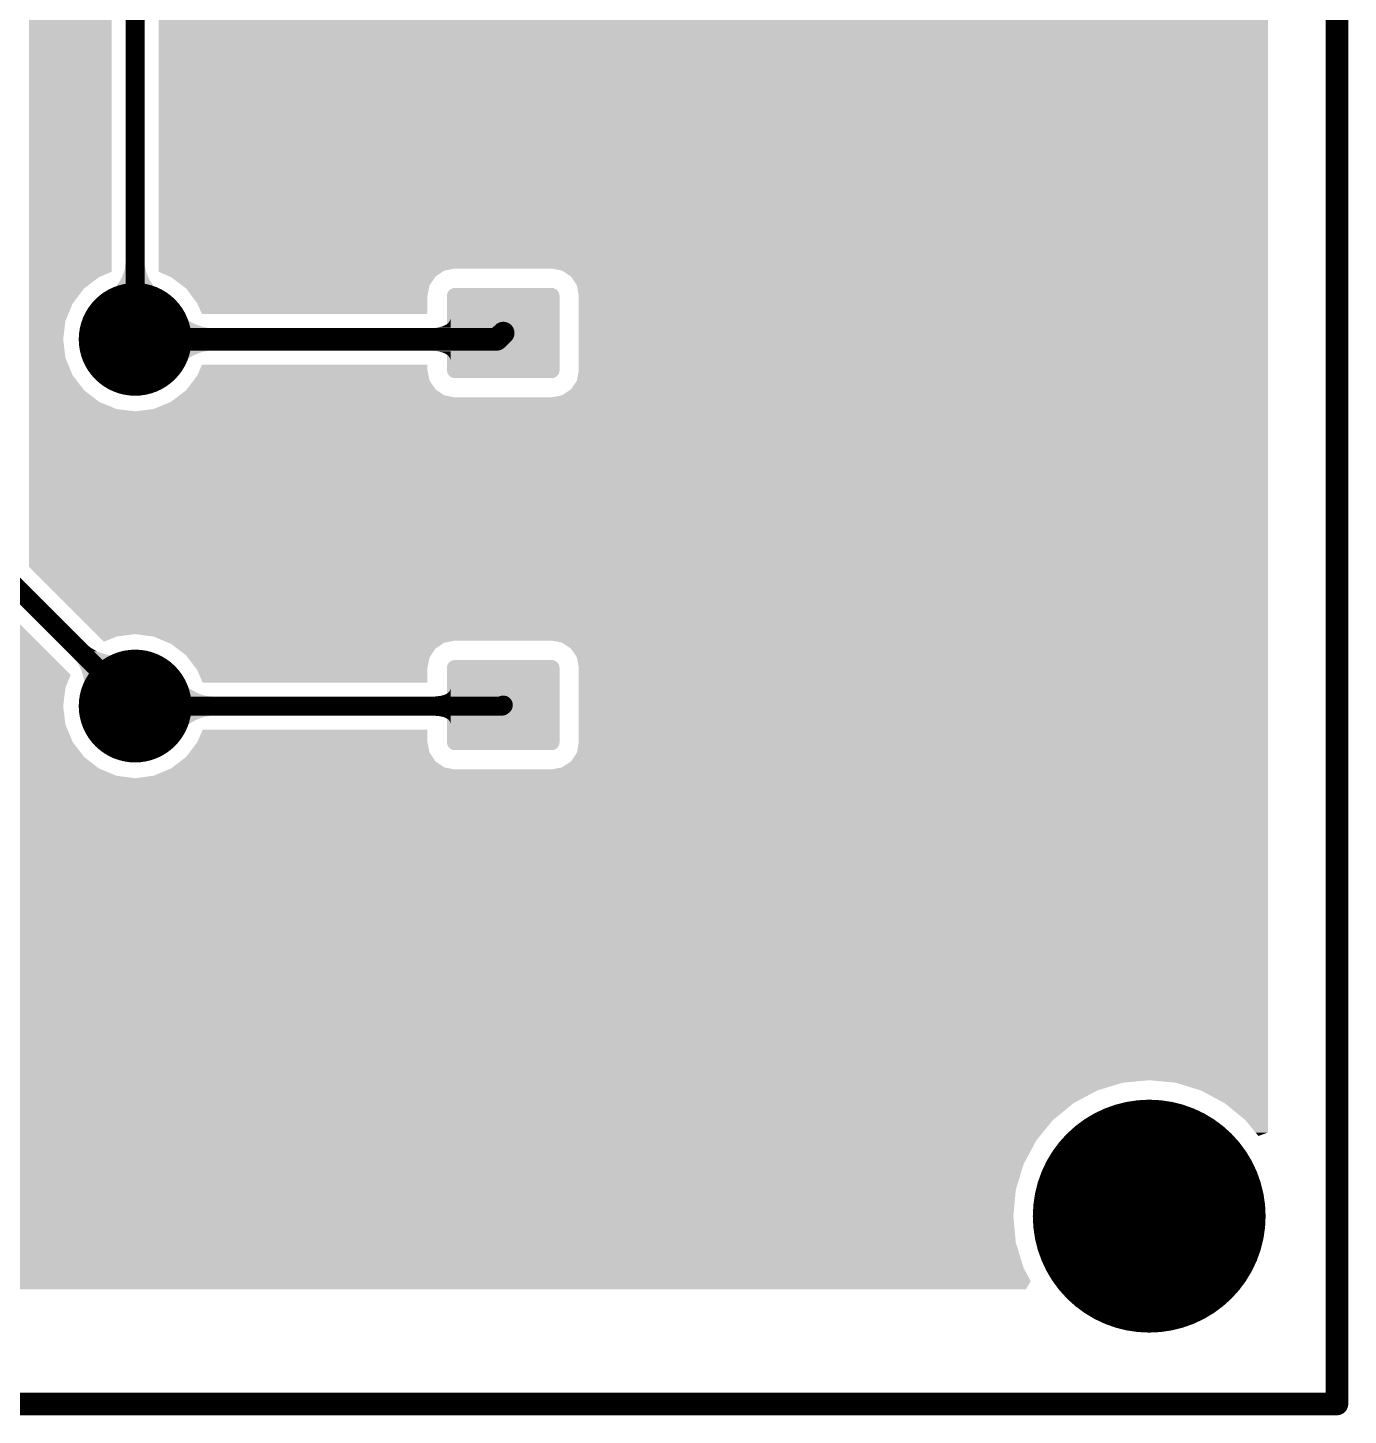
# Model space of a CAD drawing. Extents: x -0.01 to 2.37, y -0.01 to 1.58.
# Drawn here: x 1.676 to 2.368, y -0.006 to 0.721 of the extents above; entities that cross this region are included whole.
import ezdxf

# ---------------------------------------------------------------- set-up
doc = ezdxf.new("R2010")
doc.units = 0
doc.layers.get('0').update_dxf_attribs({"linetype": 'CONTINUOUS'})
for name, color, linetype in [('PCB_KUR_GKO', 10, 'CONTINUOUS'), ('PCB_KUR_GTL', 8, 'CONTINUOUS'), ('PCB_KUR_GTP', 6, 'CONTINUOUS'), ('PCB_KUR_GTS', 1, 'CONTINUOUS'), ('PCB_KUR_TXT', 2, 'CONTINUOUS')]:
    doc.layers.add(name, color=color, linetype=linetype)

# ---------------------------------------------------------------- blocks, each defined once
blk = doc.blocks.new('ROUND_3')
at = {"const_width": 0.0059}
blk.add_lwpolyline([(-0.00295, 0, 1), (0.00295, 0, 1)], format="xyb", close=True, dxfattribs=at)
blk = doc.blocks.new('CUSTOM_56')
for points in [[(-0.02755, 0.0195), (-0.02742, 0.02023), (0.02755, 0.0195), (0.02732, 0.02023)], [(-0.02755, -0.0195), (-0.02755, 0.0195), (0.02755, -0.0195), (0.02755, 0.0195)], [(-0.02742, 0.02023), (-0.02704, 0.02074), (0.02732, 0.02023), (0.02716, 0.02074)], [(-0.02704, 0.02074), (-0.02664, 0.02126), (0.02716, 0.02074), (0.02647, 0.02126)], [(-0.02664, 0.02126), (-0.0258, 0.02152), (0.02647, 0.02126), (0.02613, 0.02152)], [(-0.0258, 0.02152), (-0.0254, 0.02165), (0.02613, 0.02152), (0.0254, 0.02165)], [(-0.02732, -0.02023), (-0.02755, -0.0195), (0.02742, -0.02023), (0.02755, -0.0195)], [(-0.02716, -0.02074), (-0.02732, -0.02023), (0.02704, -0.02074), (0.02742, -0.02023)], [(-0.02647, -0.02126), (-0.02716, -0.02074), (0.02664, -0.02126), (0.02704, -0.02074)], [(-0.02613, -0.02152), (-0.02647, -0.02126), (0.0258, -0.02152), (0.02664, -0.02126)], [(-0.0254, -0.02165), (-0.02613, -0.02152), (0.0254, -0.02165), (0.0258, -0.02152)]]:
    blk.add_solid(points)
blk = doc.blocks.new('ROUND_9')
at = {"const_width": 0.0256}
blk.add_lwpolyline([(-0.0128, 0, 1), (0.0128, 0, 1)], format="xyb", close=True, dxfattribs=at)
blk = doc.blocks.new('ROUND_12')
at = {"const_width": 0.05905}
blk.add_lwpolyline([(-0.029525, 0, 1), (0.029525, 0, 1)], format="xyb", close=True, dxfattribs=at)
blk = doc.blocks.new('ROUND_8')
at = {"const_width": 0.005}
blk.add_lwpolyline([(-0.0025, 0, 1), (0.0025, 0, 1)], format="xyb", close=True, dxfattribs=at)
blk = doc.blocks.new('CUSTOM_70')
for points in [[(-0.02912, 0.02127), (-0.02815, 0.02261), (0.02915, 0.02127), (0.02811, 0.02261)], [(-0.02815, 0.02261), (-0.02799, 0.0227), (0.02811, 0.02261), (0.02804, 0.0227)], [(-0.02799, 0.0227), (-0.02656, 0.02348), (0.02804, 0.0227), (0.0265, 0.02348)], [(-0.02656, 0.02348), (-0.026, 0.02352), (0.0265, 0.02348), (0.02643, 0.02352)], [(-0.026, 0.02352), (-0.02476, 0.0236), (0.02643, 0.02352), (0.02476, 0.0236)], [(-0.02955, 0.0195), (-0.02921, 0.02114), (0.02955, 0.0195), (0.02918, 0.02114)], [(-0.02955, -0.0195), (-0.02955, 0.0195), (0.02955, -0.0195), (0.02955, 0.0195)], [(-0.02921, 0.02114), (-0.02912, 0.02127), (0.02918, 0.02114), (0.02915, 0.02127)], [(-0.02918, -0.02114), (-0.02955, -0.0195), (0.02921, -0.02114), (0.02955, -0.0195)], [(-0.02915, -0.02127), (-0.02918, -0.02114), (0.02912, -0.02127), (0.02921, -0.02114)], [(-0.02811, -0.02261), (-0.02915, -0.02127), (0.02815, -0.02261), (0.02912, -0.02127)], [(-0.02804, -0.0227), (-0.02811, -0.02261), (0.02799, -0.0227), (0.02815, -0.02261)], [(-0.0265, -0.02348), (-0.02804, -0.0227), (0.02656, -0.02348), (0.02799, -0.0227)], [(-0.02643, -0.02352), (-0.0265, -0.02348), (0.026, -0.02352), (0.02656, -0.02348)], [(-0.02476, -0.0236), (-0.02643, -0.02352), (0.02476, -0.0236), (0.026, -0.02352)]]:
    blk.add_solid(points)
blk = doc.blocks.new('ROUND_17')
at = {"const_width": 0.02955}
blk.add_lwpolyline([(-0.014775, 0, 1), (0.014775, 0, 1)], format="xyb", close=True, dxfattribs=at)
blk = doc.blocks.new('ROUND_22')
at = {"const_width": 0.061}
blk.add_lwpolyline([(-0.0305, 0, 1), (0.0305, 0, 1)], format="xyb", close=True, dxfattribs=at)
blk = doc.blocks.new('ROUND_79')
at = {"const_width": 0.01575}
blk.add_lwpolyline([(-0.007875, 0, 1), (0.007875, 0, 1)], format="xyb", close=True, dxfattribs=at)

msp = doc.modelspace()

# ---------------------------------------------------------------- linework, layer by layer
at = {"layer": 'PCB_KUR_GKO', "const_width": 0.0118}
for points in [[(2.3622, 0), (2.3622, 1.5748)], [(0, 0), (2.3622, 0)]]:
    msp.add_lwpolyline(points, dxfattribs=at)
at = {"layer": 'PCB_KUR_GTL'}
for points, const_width in [([(1.7324, 0.5577), (1.7324, 0.9906)], 0.01), ([(1.7324, 0.5577), (1.9219, 0.5577)], 0.0118), ([(1.9219, 0.5577), (1.9253, 0.561)], 0.0118), ([(1.6644, 0.4335), (1.7324, 0.3656)], 0.01), ([(1.9247, 0.3656), (1.9253, 0.3661)], 0.01), ([(1.7324, 0.3656), (1.9247, 0.3656)], 0.01)]:
    msp.add_lwpolyline(points, dxfattribs=dict(at, const_width=const_width))
for points in [[(1.6768, 0.5931), (1.6768, 0.9855), (1.7201, 0.5931), (1.7201, 0.9855)], [(1.7447, 0.5948), (1.7447, 0.7276), (2.326, 0.5948), (2.326, 0.7276)], [(1.7269, 0.5942), (1.7272, 0.5962), (1.7379, 0.5942), (1.7375, 0.5962)], [(1.7272, 0.5962), (1.7274, 0.5981), (1.7375, 0.5962), (1.7374, 0.5981)], [(1.6768, 0.5903), (1.6768, 0.5931), (1.7135, 0.5903), (1.7201, 0.5931)], [(1.6768, 0.5844), (1.6768, 0.5903), (1.7057, 0.5844), (1.7135, 0.5903)], [(1.7241, 0.5878), (1.7253, 0.59), (1.7406, 0.5878), (1.7394, 0.59)], [(1.7253, 0.59), (1.7262, 0.5921), (1.7394, 0.59), (1.7385, 0.5921)], [(1.7262, 0.5921), (1.7269, 0.5942), (1.7385, 0.5921), (1.7379, 0.5942)], [(1.7262, 0.5921), (1.7262, 0.5921), (1.7385, 0.5921)], [(1.7447, 0.5937), (1.7447, 0.5948), (1.8944, 0.5937), (1.8999, 0.5948)], [(1.7447, 0.5931), (1.7447, 0.5937), (1.89351, 0.5931), (1.8944, 0.5937)], [(1.7505, 0.5906), (1.7447, 0.5931), (1.8898, 0.5906), (1.89351, 0.5931)], [(1.7512, 0.5903), (1.7505, 0.5906), (1.8896, 0.5903), (1.8898, 0.5906)], [(1.75696, 0.586), (1.7512, 0.5903), (1.8867, 0.586), (1.8896, 0.5903)], [(1.9561, 0.5937), (1.9507, 0.5948), (2.326, 0.5937), (2.326, 0.5948)], [(1.9608, 0.5906), (1.9561, 0.5937), (2.326, 0.5906), (2.326, 0.5937)], [(1.9639, 0.586), (1.9608, 0.5906), (2.326, 0.586), (2.326, 0.5906)], [(1.6768, 0.5765), (1.6768, 0.5844), (1.6997, 0.5765), (1.7057, 0.5844)], [(1.719, 0.5809), (1.7211, 0.5833), (1.7456, 0.5809), (1.7437, 0.5833)], [(1.7211, 0.5833), (1.7227, 0.5856), (1.7437, 0.5833), (1.742, 0.5856)], [(1.7227, 0.5856), (1.7241, 0.5878), (1.742, 0.5856), (1.7406, 0.5878)], [(1.7591, 0.5844), (1.75696, 0.586), (1.88638, 0.5844), (1.8867, 0.586)], [(1.76201, 0.5805), (1.7591, 0.5844), (1.8856, 0.5805), (1.88638, 0.5844)], [(1.9649, 0.5805), (1.9639, 0.586), (2.326, 0.5805), (2.326, 0.586)], [(1.6768, 0.5674), (1.6768, 0.5765), (1.6959, 0.5674), (1.6997, 0.5765)], [(1.7145, 0.576), (1.7169, 0.5785), (1.7503, 0.576), (1.7479, 0.5785)], [(1.7169, 0.5785), (1.719, 0.5809), (1.7479, 0.5785), (1.7456, 0.5809)], [(1.7507, 0.5733), (1.7507, 0.5756), (1.753, 0.5733), (1.7507, 0.5756)], [(1.765, 0.5765), (1.76201, 0.5805), (1.8856, 0.5765), (1.8856, 0.5805)], [(1.7674, 0.5709), (1.765, 0.5765), (1.8856, 0.5709), (1.8856, 0.5765)], [(1.9649, 0.5415), (1.9649, 0.5805), (2.326, 0.5415), (2.326, 0.5805)], [(1.6768, 0.5577), (1.6768, 0.5674), (1.6947, 0.5577), (1.6959, 0.5674)], [(1.7507, 0.5695), (1.7507, 0.5733), (1.7576, 0.5695), (1.753, 0.5733)], [(1.7507, 0.5679), (1.7507, 0.5695), (1.7598, 0.5679), (1.7576, 0.5695)], [(1.7507, 0.5666), (1.7507, 0.5679), (1.762, 0.5666), (1.7598, 0.5679)], [(1.8967, 0.5665), (1.8973, 0.5674), (1.8978, 0.5665), (1.8978, 0.5674)], [(1.8973, 0.5674), (1.8977, 0.5684), (1.8978, 0.5674), (1.8978, 0.5684)], [(1.8977, 0.5684), (1.8978, 0.56942), (1.8978, 0.5684), (1.8978, 0.56942)], [(1.7507, 0.5655), (1.7507, 0.5666), (1.7642, 0.5655), (1.762, 0.5666)], [(1.7507, 0.5647), (1.7507, 0.5655), (1.7664, 0.5647), (1.7642, 0.5655)], [(1.7507, 0.5641), (1.7507, 0.5647), (1.7685, 0.5641), (1.7664, 0.5647)], [(1.7507, 0.5637), (1.7507, 0.5641), (1.7706, 0.5637), (1.7685, 0.5641)], [(1.7507, 0.5636), (1.7507, 0.5637), (1.7726, 0.5636), (1.7706, 0.5637)], [(1.7507, 0.5518), (1.7507, 0.5636), (1.7726, 0.5518), (1.7726, 0.5636)], [(1.8859, 0.5518), (1.8859, 0.5636), (1.8978, 0.5518), (1.8978, 0.5636)], [(1.8881, 0.5636), (1.8902, 0.5638), (1.8978, 0.5636), (1.8978, 0.5638)], [(1.8902, 0.5638), (1.892, 0.5641), (1.8978, 0.5638), (1.8978, 0.5641)], [(1.892, 0.5641), (1.8935, 0.5645), (1.8978, 0.5641), (1.8978, 0.5645)], [(1.8935, 0.5645), (1.8948, 0.5651), (1.8978, 0.5645), (1.8978, 0.5651)], [(1.8948, 0.5651), (1.8959, 0.5657), (1.8978, 0.5651), (1.8978, 0.5657)], [(1.8959, 0.5657), (1.8967, 0.5665), (1.8978, 0.5657), (1.8978, 0.5665)], [(1.6768, 0.5479), (1.6768, 0.5577), (1.6959, 0.5479), (1.6947, 0.5577)], [(1.6768, 0.5388), (1.6768, 0.5479), (1.6997, 0.5388), (1.6959, 0.5479)], [(1.7507, 0.5517), (1.7507, 0.5518), (1.7706, 0.5517), (1.7726, 0.5518)], [(1.7507, 0.5513), (1.7507, 0.5517), (1.7685, 0.5513), (1.7706, 0.5517)], [(1.7507, 0.5507), (1.7507, 0.5513), (1.7664, 0.5507), (1.7685, 0.5513)], [(1.7507, 0.5498), (1.7507, 0.5507), (1.7642, 0.5498), (1.7664, 0.5507)], [(1.7507, 0.5488), (1.7507, 0.5498), (1.762, 0.5488), (1.7642, 0.5498)], [(1.7507, 0.5474), (1.7507, 0.5488), (1.7598, 0.5474), (1.762, 0.5488)], [(1.7507, 0.5459), (1.7507, 0.5474), (1.7576, 0.5459), (1.7598, 0.5474)], [(1.7507, 0.5441), (1.7507, 0.5459), (1.7553, 0.5441), (1.7576, 0.5459)], [(1.8881, 0.5517), (1.8859, 0.5518), (1.8978, 0.5517), (1.8978, 0.5518)], [(1.8902, 0.5515), (1.8881, 0.5517), (1.8978, 0.5515), (1.8978, 0.5517)], [(1.892, 0.5512), (1.8902, 0.5515), (1.8978, 0.5512), (1.8978, 0.5515)], [(1.8935, 0.5508), (1.892, 0.5512), (1.8978, 0.5508), (1.8978, 0.5512)], [(1.8948, 0.5503), (1.8935, 0.5508), (1.8978, 0.5503), (1.8978, 0.5508)], [(1.8959, 0.5496), (1.8948, 0.5503), (1.8978, 0.5496), (1.8978, 0.5503)], [(1.8967, 0.5489), (1.8959, 0.5496), (1.8978, 0.5489), (1.8978, 0.5496)], [(1.8973, 0.548), (1.8967, 0.5489), (1.8978, 0.548), (1.8978, 0.5489)], [(1.8977, 0.547), (1.8973, 0.548), (1.8978, 0.547), (1.8978, 0.548)], [(1.8978, 0.54599), (1.8977, 0.547), (1.8978, 0.54599), (1.8978, 0.547)], [(1.6768, 0.531), (1.6768, 0.5388), (1.7057, 0.531), (1.6997, 0.5388)], [(1.7507, 0.542), (1.7507, 0.5441), (1.753, 0.542), (1.7553, 0.5441)], [(1.7507, 0.5398), (1.7507, 0.542), (1.7507, 0.5398), (1.753, 0.542)], [(1.76296, 0.5361), (1.765, 0.5388), (1.8867, 0.5361), (1.88615, 0.5388)], [(1.765, 0.5388), (1.76616, 0.5415), (1.88615, 0.5388), (1.8856, 0.5415)], [(1.76616, 0.5415), (1.7674, 0.5444), (1.8856, 0.5415), (1.8856, 0.5444)], [(1.9639, 0.5361), (1.9649, 0.5415), (2.326, 0.5361), (2.326, 0.5415)], [(1.6768, 0.525), (1.6768, 0.531), (1.7135, 0.525), (1.7057, 0.531)], [(1.75568, 0.5284), (1.7591, 0.531), (1.8944, 0.5284), (1.89054, 0.531)], [(1.7591, 0.531), (1.75948, 0.5315), (1.89054, 0.531), (1.8898, 0.5315)], [(1.75948, 0.5315), (1.76296, 0.5361), (1.8898, 0.5315), (1.8867, 0.5361)], [(1.9561, 0.5284), (1.9608, 0.5315), (2.326, 0.5284), (2.326, 0.5315)], [(1.9608, 0.5315), (1.9639, 0.5361), (2.326, 0.5315), (2.326, 0.5361)], [(1.6768, 0.5212), (1.6768, 0.525), (1.7226, 0.5212), (1.7135, 0.525)], [(1.7421, 0.5212), (1.7512, 0.525), (2.326, 0.5212), (2.326, 0.525)], [(1.7512, 0.525), (1.75423, 0.5273), (2.326, 0.525), (2.326, 0.5273)], [(1.75423, 0.5273), (1.75568, 0.5284), (1.8999, 0.5273), (1.8944, 0.5284)], [(1.9507, 0.5273), (1.9561, 0.5284), (2.326, 0.5273), (2.326, 0.5284)], [(1.6768, 0.52), (1.6768, 0.5212), (1.7324, 0.52), (1.7226, 0.5212)], [(1.6768, 0.4386), (1.6768, 0.52), (2.326, 0.4386), (2.326, 0.52)], [(1.7324, 0.52), (1.7421, 0.5212), (2.326, 0.52), (2.326, 0.5212)], [(1.7121, 0.4033), (1.6768, 0.4386), (2.326, 0.4033), (2.326, 0.4386)], [(1.5543, 0.3819), (1.5543, 0.4248), (1.6986, 0.3819), (1.6557, 0.4248)], [(1.7134, 0.402), (1.7121, 0.4033), (1.7226, 0.402), (1.7324, 0.4033)], [(1.7161, 0.3993), (1.7134, 0.402), (1.7161, 0.3993), (1.7226, 0.402)], [(1.7421, 0.402), (1.7324, 0.4033), (2.326, 0.402), (2.326, 0.4033)], [(1.74713, 0.3999), (1.7421, 0.402), (2.326, 0.3999), (2.326, 0.402)], [(1.74976, 0.3988), (1.74713, 0.3999), (1.8944, 0.3988), (1.8999, 0.3999)], [(1.9561, 0.3988), (1.9507, 0.3999), (2.326, 0.3988), (2.326, 0.3999)], [(1.7017, 0.3921), (1.7023, 0.3927), (1.7195, 0.3921), (1.7169, 0.3927)], [(1.7023, 0.3927), (1.703, 0.3934), (1.7169, 0.3927), (1.7145, 0.3934)], [(1.703, 0.3934), (1.7039, 0.3943), (1.7145, 0.3934), (1.7124, 0.3943)], [(1.7039, 0.3943), (1.7049, 0.3953), (1.7124, 0.3943), (1.7105, 0.3953)], [(1.7049, 0.3953), (1.706, 0.3964), (1.7105, 0.3953), (1.7088, 0.3964)], [(1.706, 0.3964), (1.7073, 0.3977), (1.7088, 0.3964), (1.7073, 0.3977)], [(1.7512, 0.3982), (1.74976, 0.3988), (1.89351, 0.3982), (1.8944, 0.3988)], [(1.75449, 0.3957), (1.7512, 0.3982), (1.8898, 0.3957), (1.89351, 0.3982)], [(1.7591, 0.3922), (1.75449, 0.3957), (1.88744, 0.3922), (1.8898, 0.3957)], [(1.9608, 0.3957), (1.9561, 0.3988), (2.326, 0.3957), (2.326, 0.3988)], [(1.9639, 0.3911), (1.9608, 0.3957), (2.326, 0.3911), (2.326, 0.3957)], [(1.7002, 0.3906), (1.7007, 0.3911), (1.7316, 0.3906), (1.7321, 0.3911)], [(1.7015, 0.3892), (1.7002, 0.3906), (1.7302, 0.3892), (1.7316, 0.3906)], [(1.7007, 0.3911), (1.7009, 0.3913), (1.7321, 0.3911), (1.7253, 0.3913)], [(1.7009, 0.3913), (1.7013, 0.3917), (1.7253, 0.3913), (1.7223, 0.3917)], [(1.7013, 0.3917), (1.7017, 0.3921), (1.7223, 0.3917), (1.7195, 0.3921)], [(1.7027, 0.3875), (1.7015, 0.3892), (1.7285, 0.3875), (1.7302, 0.3892)], [(1.7037, 0.3856), (1.7027, 0.3875), (1.7266, 0.3856), (1.7285, 0.3875)], [(1.7045, 0.3834), (1.7037, 0.3856), (1.7244, 0.3834), (1.7266, 0.3856)], [(1.75993, 0.3911), (1.7591, 0.3922), (1.8867, 0.3911), (1.88744, 0.3922)], [(1.76409, 0.3856), (1.75993, 0.3911), (1.8856, 0.3856), (1.8867, 0.3911)], [(1.765, 0.3844), (1.76409, 0.3856), (1.8856, 0.3844), (1.8856, 0.3856)], [(1.9649, 0.3856), (1.9639, 0.3911), (2.326, 0.3856), (2.326, 0.3911)], [(1.9649, 0.3467), (1.9649, 0.3856), (2.326, 0.3467), (2.326, 0.3856)], [(1.5543, 0.3753), (1.5543, 0.3819), (1.6959, 0.3753), (1.6986, 0.3819)], [(1.7052, 0.3811), (1.7045, 0.3834), (1.7221, 0.3811), (1.7244, 0.3834)], [(1.7058, 0.3785), (1.7052, 0.3811), (1.7195, 0.3785), (1.7221, 0.3811)], [(1.7063, 0.3756), (1.7058, 0.3785), (1.7166, 0.3756), (1.7195, 0.3785)], [(1.7507, 0.381), (1.7507, 0.3835), (1.7532, 0.381), (1.7507, 0.3835)], [(1.7507, 0.3769), (1.7507, 0.381), (1.758, 0.3769), (1.7532, 0.381)], [(1.7678, 0.3779), (1.765, 0.3844), (1.8856, 0.3779), (1.8856, 0.3844)], [(1.5543, 0.3656), (1.5543, 0.3753), (1.6947, 0.3656), (1.6959, 0.3753)], [(1.7068, 0.3693), (1.7063, 0.3756), (1.7103, 0.3693), (1.7166, 0.3756)], [(1.7507, 0.3752), (1.7507, 0.3769), (1.7603, 0.3752), (1.758, 0.3769)], [(1.7507, 0.3738), (1.7507, 0.3752), (1.7625, 0.3738), (1.7603, 0.3752)], [(1.7507, 0.3726), (1.7507, 0.3738), (1.7647, 0.3726), (1.7625, 0.3738)], [(1.7507, 0.3717), (1.7507, 0.3726), (1.7668, 0.3717), (1.7647, 0.3726)], [(1.7507, 0.3711), (1.7507, 0.3717), (1.7689, 0.3711), (1.7668, 0.3717)], [(1.7507, 0.3707), (1.7507, 0.3711), (1.7709, 0.3707), (1.7689, 0.3711)], [(1.7507, 0.3706), (1.7507, 0.3707), (1.7728, 0.3706), (1.7709, 0.3707)], [(1.8896, 0.3706), (1.8913, 0.3708), (1.8978, 0.3706), (1.8978, 0.3708)], [(1.8913, 0.3708), (1.8928, 0.371), (1.8978, 0.3708), (1.8978, 0.371)], [(1.8928, 0.371), (1.8942, 0.3714), (1.8978, 0.371), (1.8978, 0.3714)], [(1.8942, 0.3714), (1.8953, 0.3718), (1.8978, 0.3714), (1.8978, 0.3718)], [(1.8953, 0.3718), (1.8962, 0.3724), (1.8978, 0.3718), (1.8978, 0.3724)], [(1.8962, 0.3724), (1.8969, 0.373), (1.8978, 0.3724), (1.8978, 0.373)], [(1.8969, 0.373), (1.8974, 0.3738), (1.8978, 0.373), (1.8978, 0.3738)], [(1.8974, 0.3738), (1.8977, 0.3746), (1.8978, 0.3738), (1.8978, 0.3746)], [(1.8977, 0.3746), (1.8978, 0.37552), (1.8978, 0.3746), (1.8978, 0.37552)], [(1.5543, 0.3558), (1.5543, 0.3656), (1.6959, 0.3558), (1.6947, 0.3656)], [(1.7068, 0.3658), (1.7068, 0.3693), (1.7068, 0.3658), (1.7103, 0.3693)], [(1.7507, 0.3606), (1.7507, 0.3706), (1.7728, 0.3606), (1.7728, 0.3706)], [(1.8877, 0.3606), (1.8877, 0.3706), (1.8978, 0.3606), (1.8978, 0.3706)], [(1.7507, 0.3604), (1.7507, 0.3606), (1.7709, 0.3604), (1.7728, 0.3606)], [(1.7507, 0.36), (1.7507, 0.3604), (1.7689, 0.36), (1.7709, 0.3604)], [(1.7507, 0.3594), (1.7507, 0.36), (1.7668, 0.3594), (1.7689, 0.36)], [(1.7507, 0.3585), (1.7507, 0.3594), (1.7647, 0.3585), (1.7668, 0.3594)], [(1.7507, 0.3573), (1.7507, 0.3585), (1.7625, 0.3573), (1.7647, 0.3585)], [(1.7507, 0.3559), (1.7507, 0.3573), (1.7603, 0.3559), (1.7625, 0.3573)], [(1.8896, 0.3605), (1.8877, 0.3606), (1.8978, 0.3605), (1.8978, 0.3606)], [(1.8913, 0.3604), (1.8896, 0.3605), (1.8978, 0.3604), (1.8978, 0.3605)], [(1.8928, 0.3601), (1.8913, 0.3604), (1.8978, 0.3601), (1.8978, 0.3604)], [(1.8942, 0.3598), (1.8928, 0.3601), (1.8978, 0.3598), (1.8978, 0.3601)], [(1.8953, 0.3593), (1.8942, 0.3598), (1.8978, 0.3593), (1.8978, 0.3598)], [(1.8962, 0.3588), (1.8953, 0.3593), (1.8978, 0.3588), (1.8978, 0.3593)], [(1.8969, 0.3581), (1.8962, 0.3588), (1.8978, 0.3581), (1.8978, 0.3588)], [(1.8974, 0.3574), (1.8969, 0.3581), (1.89779, 0.3574), (1.8978, 0.3581)], [(1.8977, 0.3565), (1.8974, 0.3574), (1.89779, 0.3565), (1.89779, 0.3574)], [(1.89779, 0.35567), (1.8977, 0.3565), (1.89779, 0.35567), (1.89779, 0.3565)], [(1.5543, 0.3467), (1.5543, 0.3558), (1.6997, 0.3467), (1.6959, 0.3558)], [(1.7507, 0.3542), (1.7507, 0.3559), (1.758, 0.3542), (1.7603, 0.3559)], [(1.7507, 0.3523), (1.7507, 0.3542), (1.7556, 0.3523), (1.758, 0.3542)], [(1.7507, 0.3476), (1.7507, 0.3523), (1.7507, 0.3476), (1.7556, 0.3523)], [(1.765, 0.3467), (1.7678, 0.3532), (1.8856, 0.3467), (1.8856, 0.3532)], [(1.5543, 0.3389), (1.5543, 0.3467), (1.7057, 0.3389), (1.6997, 0.3467)], [(1.76084, 0.3412), (1.765, 0.3467), (1.8867, 0.3412), (1.8856, 0.3467)], [(1.9639, 0.3412), (1.9649, 0.3467), (2.326, 0.3412), (2.326, 0.3467)], [(1.5543, 0.3329), (1.5543, 0.3389), (1.7135, 0.3329), (1.7057, 0.3389)], [(1.75199, 0.3335), (1.75607, 0.3366), (1.8944, 0.3335), (1.8898, 0.3366)], [(1.75607, 0.3366), (1.7591, 0.3389), (1.8898, 0.3366), (1.88825, 0.3389)], [(1.7591, 0.3389), (1.76084, 0.3412), (1.88825, 0.3389), (1.8867, 0.3412)], [(1.9561, 0.3335), (1.9608, 0.3366), (2.326, 0.3335), (2.326, 0.3366)], [(1.9608, 0.3366), (1.9639, 0.3412), (2.326, 0.3366), (2.326, 0.3412)], [(1.5543, 0.3291), (1.5543, 0.3329), (1.7226, 0.3291), (1.7135, 0.3329)], [(1.5543, 0.3278), (1.5543, 0.3291), (1.7324, 0.3278), (1.7226, 0.3291)], [(1.5543, 0.1818), (1.5543, 0.3278), (2.326, 0.1818), (2.326, 0.3278)], [(1.7324, 0.3278), (1.7421, 0.3291), (2.326, 0.3278), (2.326, 0.3291)], [(1.7421, 0.3291), (1.75, 0.3324), (2.326, 0.3291), (2.326, 0.3324)], [(1.75, 0.3324), (1.7512, 0.3329), (1.8999, 0.3324), (1.8974, 0.3329)], [(1.7512, 0.3329), (1.75199, 0.3335), (1.8974, 0.3329), (1.8944, 0.3335)], [(1.9507, 0.3324), (1.9561, 0.3335), (2.326, 0.3324), (2.326, 0.3335)], [(1.5638, 0.1778), (1.5543, 0.1818), (2.326, 0.1778), (2.326, 0.1818)], [(1.5729, 0.1709), (1.5638, 0.1778), (2.326, 0.1709), (2.326, 0.1778)], [(1.57389, 0.1696), (1.5729, 0.1709), (2.326, 0.1696), (2.326, 0.1709)], [(1.57487, 0.1683), (1.57389, 0.1696), (2.2499, 0.1683), (2.2638, 0.1696)], [(1.57798, 0.1642), (1.57487, 0.1683), (2.2365, 0.1642), (2.2499, 0.1683)], [(2.2777, 0.1683), (2.2638, 0.1696), (2.326, 0.1683), (2.326, 0.1696)], [(2.291, 0.1642), (2.2777, 0.1683), (2.326, 0.1642), (2.326, 0.1683)], [(1.5798, 0.1618), (1.57798, 0.1642), (2.23203, 0.1618), (2.2365, 0.1642)], [(1.58156, 0.1576), (1.5798, 0.1618), (2.2242, 0.1576), (2.23203, 0.1618)], [(2.3033, 0.1576), (2.291, 0.1642), (2.326, 0.1576), (2.326, 0.1642)], [(1.5842, 0.1513), (1.58156, 0.1576), (2.21647, 0.1513), (2.2242, 0.1576)], [(2.3141, 0.1488), (2.3033, 0.1576), (2.326, 0.1488), (2.326, 0.1576)], [(1.58453, 0.1488), (1.5842, 0.1513), (2.2134, 0.1488), (2.21647, 0.1513)], [(1.5857, 0.14), (1.58453, 0.1488), (2.20623, 0.14), (2.2134, 0.1488)], [(2.31952, 0.1422), (2.3141, 0.1488), (2.326, 0.1422), (2.326, 0.1488)], [(1.58543, 0.138), (1.5857, 0.14), (2.2046, 0.138), (2.20623, 0.14)], [(2.321, 0.1404), (2.31952, 0.1422), (2.321, 0.1404), (2.326, 0.1422)], [(1.5842, 0.1287), (1.58543, 0.138), (2.19961, 0.1287), (2.2046, 0.138)], [(1.5798, 0.1182), (1.58294, 0.1257), (2.19571, 0.1182), (2.198, 0.1257)], [(1.58294, 0.1257), (1.5842, 0.1287), (2.198, 0.1257), (2.19961, 0.1287)], [(1.57533, 0.1123), (1.5798, 0.1182), (2.1939, 0.1123), (2.19571, 0.1182)], [(1.5638, 0.1022), (1.5729, 0.1091), (2.19296, 0.1022), (2.1936, 0.1091)], [(1.5729, 0.1091), (1.57533, 0.1123), (2.1936, 0.1091), (2.1939, 0.1123)], [(1.55473, 0.0984), (1.5638, 0.1022), (2.1926, 0.0984), (2.19296, 0.1022)], [(1.245, 0.0845), (1.245, 0.0963), (2.1939, 0.0845), (2.1928, 0.0963)], [(1.542, 0.0963), (1.5533, 0.0978), (2.1928, 0.0963), (2.19266, 0.0978)], [(1.5533, 0.0978), (1.55473, 0.0984), (2.19266, 0.0978), (2.1926, 0.0984)], [(1.245, 0.0712), (1.245, 0.0845), (2.198, 0.0712), (2.1939, 0.0845)], [(1.245, 0.0643), (1.245, 0.0712), (2.2017, 0.0643), (2.198, 0.0712)], [(1.245, 0.06), (1.245, 0.0643), (2.1991, 0.06), (2.2017, 0.0643)]]:
    msp.add_solid(points, dxfattribs=at)

# ---------------------------------------------------------------- block references
at = {"layer": 'PCB_KUR_GKO'}
msp.add_blockref('ROUND_3', (2.3622, 0), dxfattribs=at)
msp.add_blockref('ROUND_3', (2.3622, 0), dxfattribs=at)
at = {"layer": 'PCB_KUR_GTL'}
for name, p in [('CUSTOM_56', (1.9253, 0.6299)), ('ROUND_9', (1.7324, 0.5577)), ('CUSTOM_56', (1.9253, 0.561)), ('ROUND_3', (1.7324, 0.5577)), ('ROUND_8', (1.7324, 0.5577)), ('ROUND_3', (1.9219, 0.5577)), ('ROUND_3', (1.9219, 0.5577)), ('ROUND_3', (1.9253, 0.561)), ('ROUND_9', (1.7324, 0.3656)), ('CUSTOM_56', (1.9253, 0.3661)), ('ROUND_8', (1.9253, 0.3661)), ('ROUND_8', (1.7324, 0.3656)), ('ROUND_8', (1.7324, 0.3656)), ('ROUND_8', (1.9247, 0.3656)), ('ROUND_8', (1.9247, 0.3656)), ('CUSTOM_56', (1.9253, 0.2972)), ('ROUND_12', (2.2638, 0.0984))]:
    msp.add_blockref(name, p, dxfattribs=at)
at = {"layer": 'PCB_KUR_GTP'}
for p in [(1.9253, 0.6299), (1.9253, 0.561), (1.9253, 0.3661), (1.9253, 0.2972)]:
    msp.add_blockref('CUSTOM_56', p, dxfattribs=at)
at = {"layer": 'PCB_KUR_GTS'}
for name, p in [('CUSTOM_70', (1.9253, 0.6299)), ('ROUND_17', (1.7324, 0.5577)), ('CUSTOM_70', (1.9253, 0.561)), ('ROUND_17', (1.7324, 0.3656)), ('CUSTOM_70', (1.9253, 0.3661)), ('CUSTOM_70', (1.9253, 0.2972)), ('ROUND_22', (2.2638, 0.0984))]:
    msp.add_blockref(name, p, dxfattribs=at)
at = {"layer": 'PCB_KUR_TXT'}
for name, p in [('ROUND_79', (1.7324, 0.5577)), ('ROUND_79', (1.7324, 0.3656)), ('ROUND_12', (2.2638, 0.0984))]:
    msp.add_blockref(name, p, dxfattribs=at)

doc.saveas('drawing.dxf')
